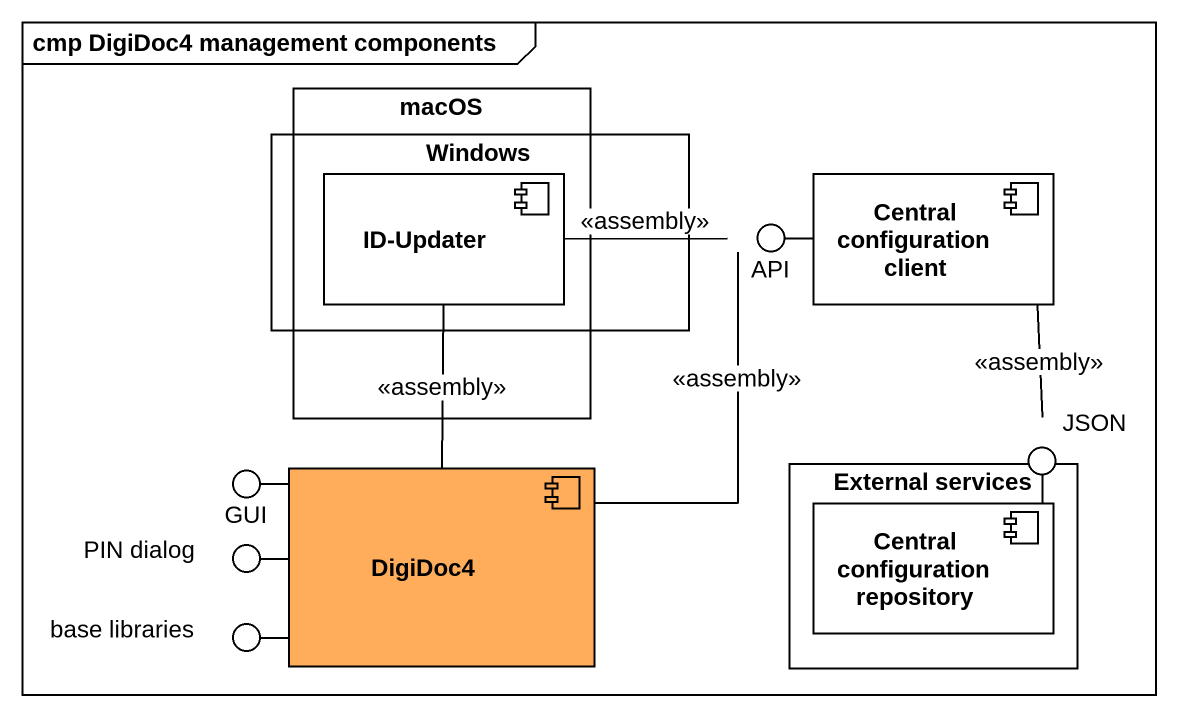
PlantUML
@startuml
mainframe cmp DigiDoc4 management components
rectangle macOS
rectangle Windows {
  component "ID-Updater" as ID_Updater #FFFFFF
}
component "Central configuration client" as Central_configuration_client #FFFFFF
() API
() GUI
component DigiDoc4 #FFAD5B
rectangle "External services" as External_services {
  component "Central configuration repository" as Central_configuration #FFFFFF
}
() "JSON" as JSON_
() "PIN dialog" as PIN_dialog
() "base libraries" as base_libraries
Central_configuration_client -left- API
DigiDoc4 -left- GUI
Central_configuration -up- JSON_
DigiDoc4 -left- PIN_dialog
DigiDoc4 -left- base_libraries
ID_Updater -right- API : <<assembly>>
Central_configuration_client -- JSON_ : <<assembly>>
DigiDoc4 -up- ID_Updater : <<assembly>>
DigiDoc4 -up- API : <<assembly>>
@enduml
